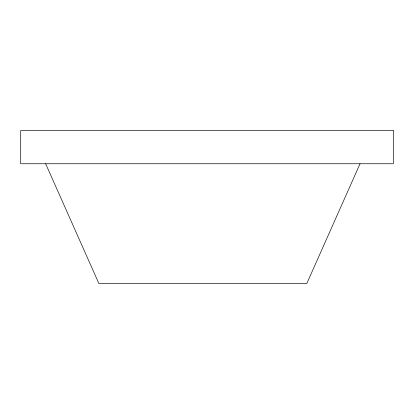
<?xml version="1.0" encoding="UTF-8"?>
<svg xmlns="http://www.w3.org/2000/svg" width="414" height="414" viewBox="0 0 414 414"><rect width="100%" height="100%" fill="white"/><g stroke="black" fill="none" stroke-linecap="round" stroke-linejoin="round"><path stroke-width="0.62" d="M360.03 163.753L306.805 283.518L98.879 283.518L45.649 163.753M393.3 130.482L20.7 130.482L20.7 163.753L393.3 163.753L393.3 130.482"/></g></svg>
